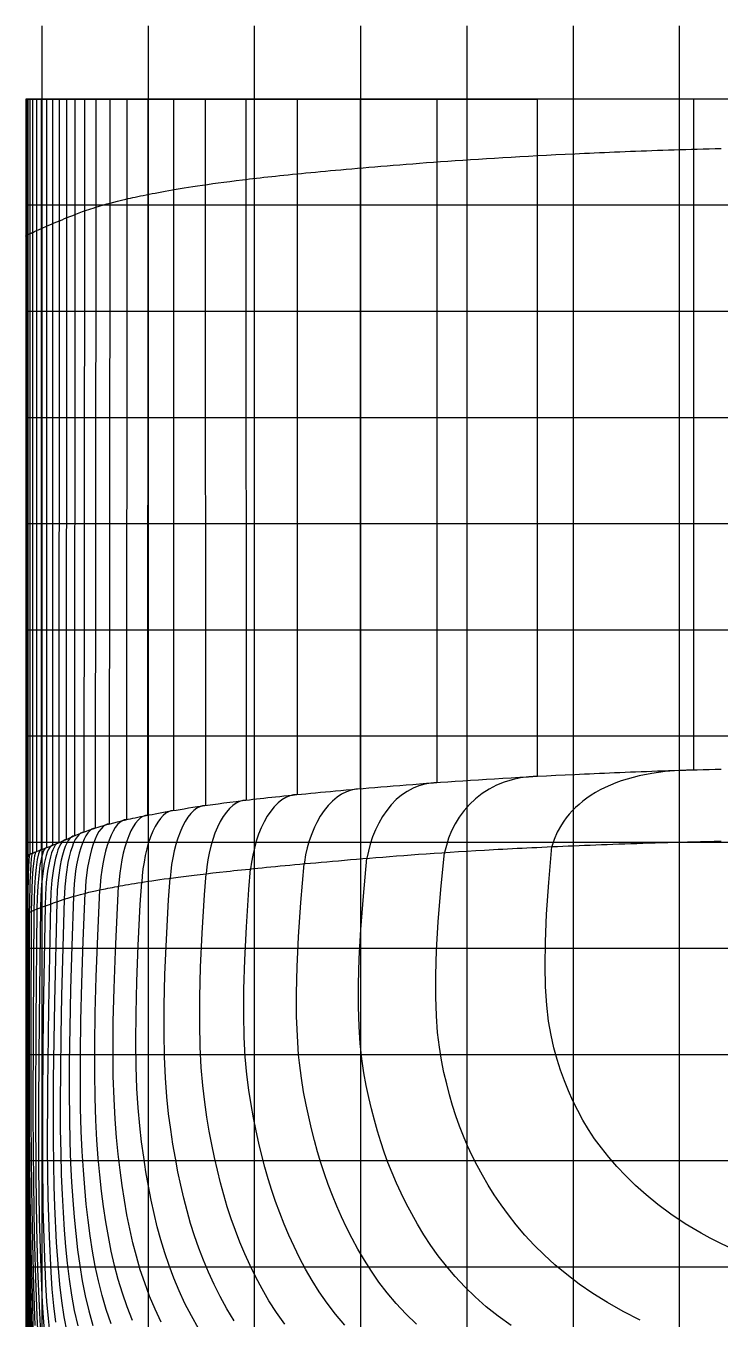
# Model space of a CAD drawing. Header units: metres. Extents: x -4575 to 4575, y 0 to 9345.
# Drawn here: x -4575 to -1308, y 3255 to 9345 of the extents above; entities that cross this region are included whole.
import ezdxf

# ---------------------------------------------------------------- set-up
doc = ezdxf.new("R2010")
doc.units = ezdxf.units.M

msp = doc.modelspace()

# ---------------------------------------------------------------- linework, layer by layer
at = {"layer": 'EDGES', "color": 253}
msp.add_lwpolyline([(-4574.815999, 9000), (-4574.999809, 9000), (-4574.983581, 9000), (-4574.770759, 9000), (-4574.085673, 9000), (-4572.651479, 9000), (-4571.566953, 9000), (-4570.191333, 9000), (-4568.490013, 9000), (-4566.42839, 9000), (-4563.971856, 9000), (-4561.085806, 9000), (-4557.735635, 9000), (-4553.88732, 9000), (-4549.537336, 9000), (-4544.727025, 9000), (-4539.501321, 9000), (-4533.905155, 9000), (-4527.983462, 9000), (-4521.781173, 9000), (-4515.343223, 9000), (-4508.714543, 9000), (-4495.06473, 9000), (-4481.191197, 9000), (-4467.453409, 9000), (-4454.18772, 9000), (-4441.4418, 9000), (-4429.06708, 9000), (-4416.911239, 9000), (-4404.821959, 9000), (-4392.646921, 9000), (-4380.233805, 9000), (-4367.430258, 9000), (-4354.054718, 9000), (-4339.843188, 9000), (-4324.517232, 9000), (-4316.349333, 9000), (-4307.798414, 9000), (-4298.829671, 9000), (-4289.408298, 9000), (-4279.499492, 9000), (-4269.068448, 9000), (-4258.080361, 9000), (-4246.500428, 9000), (-4234.293791, 9000), (-4221.410521, 9000), (-4207.764753, 9000), (-4193.265379, 9000), (-4177.821294, 9000), (-4161.34139, 9000), (-4143.734561, 9000), (-4124.9097, 9000), (-4104.775701, 9000), (-4094.189303, 9000), (-4083.241456, 9000), (-4071.920771, 9000), (-4060.21586, 9000), (-4048.115334, 9000), (-4035.607805, 9000), (-4022.681885, 9000), (-4009.326185, 9000), (-3995.529317, 9000), (-3981.279893, 9000), (-3966.566524, 9000), (-3951.377822, 9000), (-3935.702399, 9000), (-3919.528779, 9000), (-3902.833183, 9000.000017), (-3885.566953, 9000.000102), (-3867.678426, 9000.00031), (-3849.115944, 9000.000695), (-3829.827843, 9000.001313), (-3809.762464, 9000.002219), (-3788.868145, 9000.003467), (-3767.093225, 9000.005112), (-3744.386045, 9000.007209), (-3720.694941, 9000.009814), (-3695.968255, 9000.012981), (-3670.154324, 9000.016765), (-3643.201488, 9000.02122), (-3615.058085, 9000.026403), (-3585.672456, 9000.032367), (-3554.992938, 9000.039168), (-3539.151827, 9000.042899), (-3522.967872, 9000.04686), (-3506.434613, 9000.051058), (-3489.545595, 9000.055499), (-3472.294359, 9000.060191), (-3454.674447, 9000.06514), (-3436.679403, 9000.070353), (-3418.302768, 9000.075836), (-3399.538085, 9000.081598), (-3380.378895, 9000.087644), (-3360.818743, 9000.093982), (-3340.851169, 9000.100618), (-3320.469717, 9000.10756), (-3299.667929, 9000.114814), (-3278.439346, 9000.122386), (-3256.777512, 9000.130285), (-3234.675969, 9000.138516), (-3212.128259, 9000.147087), (-3189.127924, 9000.156004), (-3165.668508, 9000.165275), (-3141.743552, 9000.174906), (-3117.346599, 9000.184904), (-3092.471191, 9000.195275), (-3067.11087, 9000.206028), (-3041.259179, 9000.217168), (-3014.909661, 9000.228703), (-2988.055857, 9000.240639), (-2960.691302, 9000.252983), (-2932.808356, 9000.265734), (-2904.397006, 9000.278873), (-2875.446954, 9000.292379), (-2845.947899, 9000.306232), (-2815.889543, 9000.320412), (-2785.261586, 9000.334897), (-2754.053729, 9000.349667), (-2722.255673, 9000.364702), (-2689.857119, 9000.379981), (-2656.847767, 9000.395482), (-2623.217318, 9000.411187), (-2588.955473, 9000.427074), (-2554.051932, 9000.443122), (-2518.496397, 9000.459311), (-2482.278569, 9000.475621), (-2445.388147, 9000.49203), (-2407.814832, 9000.508518), (-2369.548327, 9000.525065), (-2330.57833, 9000.54165), (-2290.894544, 9000.558252), (-2250.486668, 9000.574851), (-2209.344404, 9000.591427), (-2167.457451, 9000.607957), (-2124.815512, 9000.624423), (-2081.408287, 9000.640803), (-2037.225476, 9000.657077), (-1992.256781, 9000.673224), (-1969.474508, 9000.681244), (-1946.491902, 9000.689224), (-1923.307675, 9000.697162), (-1899.920539, 9000.705056), (-1876.329208, 9000.712902), (-1852.532394, 9000.720699), (-1828.52881, 9000.728444), (-1804.317168, 9000.736133), (-1779.89618, 9000.743765), (-1755.26456, 9000.751338), (-1730.42102, 9000.758847), (-1705.364273, 9000.766292), (-1680.09303, 9000.773668), (-1654.606006, 9000.780975), (-1628.901911, 9000.788208), (-1602.97946, 9000.795366), (-1576.837364, 9000.802446), (-1550.474337, 9000.809445), (-1523.88909, 9000.816362), (-1497.080336, 9000.823192), (-1470.046788, 9000.829934), (-1442.787159, 9000.836585), (-1415.300161, 9000.843143), (-1387.584507, 9000.849605), (-1359.638909, 9000.855968), (-1331.46208, 9000.862229), (-1303.052732, 9000.868388)], dxfattribs=at)
at = {"layer": 'EDGES', "color": 9}
for points in [[(-4574.999568, 8390.086641), (-4574.999809, 8375.118454), (-4574.999809, 8370.748719), (-4574.999809, 8366.810099), (-4574.999809, 8363.397823), (-4574.999809, 8360.606733), (-4574.999809, 8358.477273), (-4574.999809, 8356.939861), (-4574.999809, 8355.911647), (-4574.999809, 8355.309778), (-4574.999809, 8355.053666), (-4574.983581, 8355.519745), (-4574.770759, 8355.951551), (-4574.085673, 8356.633756), (-4572.651479, 8357.67178), (-4571.566953, 8358.357167), (-4570.191333, 8359.17104), (-4568.490013, 8360.126577), (-4566.42839, 8361.236955), (-4563.971856, 8362.515351), (-4561.085806, 8363.974943), (-4557.735635, 8365.628907), (-4553.88732, 8367.490178), (-4549.537336, 8369.558886), (-4544.727025, 8371.816334), (-4539.501321, 8374.242316), (-4533.905155, 8376.816626), (-4527.983462, 8379.51906), (-4521.781173, 8382.32941), (-4515.343223, 8385.227473), (-4508.714543, 8388.193042), (-4501.940068, 8391.205911), (-4495.06473, 8394.245875), (-4481.191197, 8400.326266), (-4467.453409, 8406.27257), (-4454.18772, 8411.933826), (-4441.4418, 8417.292541), (-4429.06708, 8422.421947), (-4416.911239, 8427.397011), (-4404.821959, 8432.2927), (-4392.646921, 8437.18398), (-4380.233805, 8442.145818), (-4367.430258, 8447.253168), (-4354.054718, 8452.570676), (-4339.843188, 8458.133893), (-4324.517232, 8463.973271), (-4316.349333, 8467.006038), (-4307.798414, 8470.119266), (-4298.829671, 8473.316762), (-4289.408298, 8476.602331), (-4279.499492, 8479.979782), (-4269.068448, 8483.452921), (-4258.080361, 8487.025554), (-4246.500428, 8490.701489), (-4234.293791, 8494.484532), (-4221.410521, 8498.378489), (-4207.764753, 8502.387169), (-4193.265379, 8506.514378), (-4177.821294, 8510.763924), (-4161.34139, 8515.139613), (-4143.734561, 8519.645253), (-4124.9097, 8524.284651), (-4104.775701, 8529.061614), (-4094.189303, 8531.502872), (-4083.241456, 8533.979949), (-4071.920771, 8536.493321), (-4060.21586, 8539.043464), (-4048.115334, 8541.630853), (-4035.607805, 8544.255965), (-4022.681885, 8546.919275), (-4009.326185, 8549.62126), (-3995.529317, 8552.362395), (-3981.279893, 8555.143156), (-3966.566524, 8557.964019), (-3951.377822, 8560.825461), (-3935.702399, 8563.727956), (-3919.528779, 8566.671981), (-3902.833183, 8569.658192), (-3885.566953, 8572.687595), (-3867.678426, 8575.761245), (-3849.115943, 8578.880192), (-3829.827843, 8582.045491), (-3809.762463, 8585.258191), (-3788.868144, 8588.519347), (-3767.093225, 8591.83001), (-3744.386044, 8595.191233), (-3720.69494, 8598.604068), (-3695.968253, 8602.069567), (-3670.154322, 8605.588782), (-3643.201485, 8609.162766), (-3615.058082, 8612.792572), (-3585.672452, 8616.47925), (-3554.992934, 8620.223855), (-3539.151822, 8622.118208), (-3522.967866, 8624.027437), (-3506.434607, 8625.951674), (-3489.545588, 8627.89105), (-3472.294352, 8629.845696), (-3454.67444, 8631.815745), (-3436.679394, 8633.801327), (-3418.302759, 8635.802575), (-3399.538075, 8637.819619), (-3380.378885, 8639.852592), (-3360.818732, 8641.901625), (-3340.851157, 8643.966849), (-3320.469704, 8646.048396), (-3299.667915, 8648.146397), (-3278.439331, 8650.260985), (-3256.777496, 8652.39229), (-3234.675952, 8654.540444), (-3212.128241, 8656.705579), (-3189.127906, 8658.887826), (-3165.668488, 8661.087316), (-3141.743531, 8663.304182), (-3117.346577, 8665.538555), (-3092.471167, 8667.790565), (-3067.110845, 8670.060346), (-3041.259153, 8672.348028), (-3014.909634, 8674.653743), (-2988.055828, 8676.977623), (-2960.691272, 8679.319794), (-2932.808324, 8681.679762), (-2904.396973, 8684.055773), (-2875.446919, 8686.445924), (-2845.947863, 8688.84831), (-2815.889505, 8691.261026), (-2785.261546, 8693.682168), (-2754.053688, 8696.10983), (-2722.25563, 8698.542109), (-2689.857074, 8700.9771), (-2656.84772, 8703.412899), (-2623.21727, 8705.8476), (-2588.955423, 8708.279299), (-2554.051881, 8710.706092), (-2518.496344, 8713.126074), (-2482.278514, 8715.537341), (-2445.38809, 8717.937988), (-2407.814775, 8720.32611), (-2369.548267, 8722.699803), (-2330.57827, 8725.057162), (-2290.894482, 8727.396283), (-2250.486605, 8729.715261), (-2209.344339, 8732.012191), (-2167.457386, 8734.28517), (-2124.815446, 8736.532292), (-2081.40822, 8738.751653), (-2037.225408, 8740.941348), (-1992.256712, 8743.099473), (-1969.474438, 8744.166101), (-1946.491832, 8745.224123), (-1923.307604, 8746.2733), (-1899.920469, 8747.313394), (-1876.329138, 8748.344167), (-1852.532323, 8749.36538), (-1828.528739, 8750.376797), (-1804.317097, 8751.378179), (-1779.896109, 8752.369287), (-1755.264489, 8753.349884), (-1730.420949, 8754.319731), (-1705.364201, 8755.278591), (-1680.092959, 8756.226226), (-1654.605934, 8757.162397), (-1628.90184, 8758.086866), (-1602.979389, 8758.999395), (-1576.837293, 8759.899747), (-1550.474266, 8760.787683), (-1523.889019, 8761.662964), (-1497.080266, 8762.525354), (-1470.046719, 8763.374613), (-1442.78709, 8764.210505), (-1415.300092, 8765.03279), (-1387.584438, 8765.84123), (-1359.638841, 8766.635589), (-1331.462012, 8767.415627), (-1303.052665, 8768.181106)], [(-4574.999809, 7421.22416), (-4574.999809, 7416.508003), (-4574.999809, 7411.278431), (-4574.999809, 7405.706515), (-4574.999809, 7399.730464), (-4574.999809, 7393.288491), (-4574.999809, 7386.318807), (-4574.999809, 7378.759623), (-4574.999809, 7370.54915), (-4574.999809, 7361.625599), (-4574.999809, 7351.927183), (-4574.999809, 7341.392112), (-4574.999809, 7329.958598), (-4574.999809, 7317.564851), (-4574.999809, 7310.988582), (-4574.999809, 7304.149084), (-4574.999809, 7297.038634), (-4574.999809, 7289.649507), (-4574.999809, 7281.973981), (-4574.999809, 7274.004332), (-4574.999809, 7265.732837), (-4574.999809, 7257.151771), (-4574.999809, 7248.253411), (-4574.999809, 7239.030033), (-4574.999809, 7229.473915), (-4574.999809, 7219.577332), (-4574.999809, 7209.33256), (-4574.999809, 7198.731877), (-4574.999809, 7187.767558), (-4574.999809, 7176.431881), (-4574.999809, 7164.717121), (-4574.999809, 7152.615554), (-4574.999809, 7140.119458), (-4574.999809, 7127.221109), (-4574.999809, 7113.912782), (-4574.999809, 7100.186755), (-4574.999809, 7086.035304), (-4574.999809, 7071.450706), (-4574.999809, 7056.425236), (-4574.999809, 7040.951171), (-4574.999809, 7025.020787), (-4574.999809, 7008.626362), (-4574.999809, 6991.762934), (-4574.999809, 6974.44132), (-4574.999809, 6956.677923), (-4574.999809, 6938.489155), (-4574.999809, 6919.891428), (-4574.999809, 6900.901152), (-4574.999809, 6881.534741), (-4574.999809, 6861.808604), (-4574.999809, 6841.739153), (-4574.999809, 6821.3428), (-4574.999809, 6800.635956), (-4574.999809, 6779.635033), (-4574.999809, 6758.356441), (-4574.999809, 6736.816593), (-4574.999809, 6693.018771), (-4574.999809, 6648.37286), (-4574.999809, 6276.429284), (-4574.999809, 5925.831723), (-4574.999809, 5906.162597), (-4574.999809, 5886.855848), (-4574.999809, 5867.927886), (-4574.999809, 5849.395124), (-4574.999809, 5831.273974), (-4574.999809, 5813.580846), (-4574.999809, 5796.332151), (-4574.999809, 5779.544302), (-4574.999809, 5763.23371), (-4574.999809, 5747.416786), (-4574.999785, 5732.10882), (-4574.999407, 5717.311103), (-4574.998138, 5703.015407), (-4574.995438, 5689.213323), (-4574.990766, 5675.89644), (-4574.983581, 5663.05635), (-4574.973342, 5650.684644), (-4574.95951, 5638.772911), (-4574.941543, 5627.312743), (-4574.9189, 5616.29573), (-4574.891041, 5605.713462), (-4574.857425, 5595.55753), (-4574.817511, 5585.819525), (-4574.770759, 5576.491038), (-4574.716627, 5567.563658), (-4574.654576, 5559.028976), (-4574.584064, 5550.878584), (-4574.504551, 5543.104071), (-4574.415496, 5535.697028), (-4574.316359, 5528.649046), (-4574.206598, 5521.951716), (-4574.085673, 5515.596627), (-4573.953043, 5509.57537), (-4573.808167, 5503.879537), (-4573.650506, 5498.500717), (-4573.479517, 5493.430501), (-4573.294661, 5488.66048), (-4573.095396, 5484.182245), (-4572.651479, 5476.067492), (-4572.14344, 5469.018967), (-4571.566953, 5462.969394), (-4570.917692, 5457.8515), (-4570.191333, 5453.598007), (-4569.383548, 5450.14164), (-4568.490013, 5447.415125), (-4567.506403, 5445.351185), (-4566.42839, 5443.882546), (-4565.251649, 5442.941931), (-4563.971856, 5442.462066), (-4562.584683, 5442.375675), (-4561.085806, 5442.615483), (-4557.735635, 5443.804593), (-4553.88732, 5445.49505), (-4549.537336, 5447.354328), (-4544.727025, 5449.346804), (-4539.501321, 5451.460621), (-4533.905155, 5453.683922), (-4527.983462, 5456.004848), (-4521.781173, 5458.411543), (-4515.343223, 5460.892149), (-4508.714543, 5463.434808), (-4501.940068, 5466.027663), (-4495.06473, 5468.658857), (-4481.191197, 5473.988831), (-4467.453409, 5479.32987), (-4454.18772, 5484.593478), (-4441.4418, 5489.770672), (-4429.06708, 5494.906515), (-4416.911239, 5500.047103), (-4404.821959, 5505.238534), (-4392.646921, 5510.526904), (-4380.233805, 5515.95831), (-4367.430258, 5521.578838), (-4354.054718, 5527.426787), (-4339.843188, 5533.51847), (-4324.517232, 5539.866349), (-4316.349333, 5543.140256), (-4307.798414, 5546.482886), (-4298.829671, 5549.895796), (-4289.408298, 5553.380544), (-4279.499492, 5556.938688), (-4269.068448, 5560.571785), (-4258.080361, 5564.281393), (-4246.500428, 5568.069071), (-4234.293791, 5571.936379), (-4221.410521, 5575.886257), (-4207.764753, 5579.92492), (-4193.265379, 5584.05906), (-4177.821294, 5588.295372), (-4161.34139, 5592.64055), (-4143.734561, 5597.101286), (-4124.9097, 5601.684274), (-4104.775701, 5606.396209), (-4094.189303, 5608.802623), (-4083.241456, 5611.243783), (-4071.920771, 5613.720527), (-4060.21586, 5616.23369), (-4048.115334, 5618.784111), (-4035.607805, 5621.372624), (-4022.681885, 5624.000068), (-4009.326185, 5626.667279), (-3995.529317, 5629.375093), (-3981.279893, 5632.124347), (-3966.566524, 5634.915878), (-3951.377822, 5637.750523), (-3935.702399, 5640.629118), (-3919.528779, 5643.5525), (-3902.833183, 5646.521525), (-3885.566953, 5649.537085), (-3867.678426, 5652.600081), (-3849.115943, 5655.711408), (-3829.827843, 5658.871966), (-3809.762463, 5662.082653), (-3788.868144, 5665.344366), (-3767.093225, 5668.658004), (-3744.386044, 5672.024465), (-3720.69494, 5675.444646), (-3695.968253, 5678.919447), (-3670.154322, 5682.449765), (-3643.201485, 5686.036497), (-3615.058082, 5689.680543), (-3585.672452, 5693.382801), (-3554.992934, 5697.144167), (-3539.151822, 5699.047297), (-3522.967866, 5700.965541), (-3506.434607, 5702.899012), (-3489.545588, 5704.847821), (-3472.294352, 5706.812081), (-3454.67444, 5708.791905), (-3436.679394, 5710.787403), (-3418.302759, 5712.79869), (-3399.538075, 5714.825876), (-3380.378885, 5716.869075), (-3360.818732, 5718.928398), (-3340.851157, 5721.003957), (-3320.469704, 5723.095866), (-3299.667915, 5725.204236), (-3278.439331, 5727.32918), (-3256.777496, 5729.470809), (-3234.675952, 5731.629237), (-3212.128241, 5733.804574), (-3189.127906, 5735.996934), (-3165.668488, 5738.20643), (-3141.743531, 5740.433172), (-3117.346577, 5742.677273), (-3092.471167, 5744.938846), (-3067.110845, 5747.218003), (-3041.259153, 5749.514856), (-3014.909634, 5751.829518), (-2988.055828, 5754.1621), (-2960.691272, 5756.512711), (-2932.808324, 5758.880843), (-2904.396973, 5761.264747), (-2875.446919, 5763.662523), (-2845.947863, 5766.072271), (-2815.889505, 5768.492091), (-2785.261546, 5770.920082), (-2754.053688, 5773.354346), (-2722.25563, 5775.792982), (-2689.857074, 5778.234089), (-2656.84772, 5780.675769), (-2623.21727, 5783.116121), (-2588.955423, 5785.553246), (-2554.051881, 5787.985242), (-2518.496344, 5790.410211), (-2482.278514, 5792.826252), (-2445.38809, 5795.231466), (-2407.814775, 5797.623952), (-2369.548267, 5800.001811), (-2330.57827, 5802.363142), (-2290.894482, 5804.706045), (-2250.486605, 5807.028622), (-2209.344339, 5809.328971), (-2167.457386, 5811.605193), (-2124.815446, 5813.855387), (-2081.40822, 5816.077655), (-2037.225408, 5818.270095), (-1992.256712, 5820.430808), (-1969.474438, 5821.498673), (-1946.491832, 5822.557894), (-1923.307604, 5823.608234), (-1899.920469, 5824.649454), (-1876.329138, 5825.681317), (-1852.532323, 5826.703586), (-1828.528739, 5827.716023), (-1804.317097, 5828.718391), (-1779.896109, 5829.710453), (-1755.264489, 5830.69197), (-1730.420949, 5831.662705), (-1705.364201, 5832.622422), (-1680.092959, 5833.570881), (-1654.605934, 5834.507847), (-1628.90184, 5835.433081), (-1602.979389, 5836.346345), (-1576.837293, 5837.247403), (-1550.474266, 5838.136017), (-1523.889019, 5839.011949), (-1497.080266, 5839.874962), (-1470.046719, 5840.724818), (-1442.78709, 5841.56128), (-1415.300092, 5842.384111), (-1387.584438, 5843.193072), (-1359.638841, 5843.987927), (-1331.462012, 5844.768438), (-1303.052665, 5845.534367)], [(-4574.999809, 5343.357461), (-4574.999809, 5342.682132), (-4574.999809, 5332.280517), (-4574.999809, 5322.196627), (-4574.999809, 5312.431703), (-4574.999809, 5302.986985), (-4574.999809, 5293.863713), (-4574.999809, 5285.063128), (-4574.999809, 5276.586469), (-4574.999809, 5268.434978), (-4574.999809, 5260.609894), (-4574.999809, 5253.112457), (-4574.999809, 5245.943909), (-4574.999809, 5239.105488), (-4574.999809, 5232.598435), (-4574.999809, 5226.423874), (-4574.999809, 5220.579823), (-4574.999809, 5215.060946), (-4574.999809, 5209.861742), (-4574.999809, 5204.97671), (-4574.999809, 5200.400348), (-4574.999809, 5196.127155), (-4574.999809, 5188.468268), (-4574.999809, 5181.956037), (-4574.999809, 5176.546451), (-4574.999809, 5172.195496), (-4574.991509, 5168.857522), (-4574.882658, 5166.470283), (-4574.53226, 5164.961905), (-4573.798719, 5164.260392), (-4572.540439, 5164.293748), (-4570.615823, 5164.989979), (-4569.35939, 5165.564174), (-4567.883274, 5166.277089), (-4566.169777, 5167.119726), (-4564.201447, 5168.083081), (-4561.973899, 5169.157994), (-4559.501965, 5170.335069), (-4556.802013, 5171.604895), (-4553.890413, 5172.958057), (-4547.497752, 5175.876736), (-4540.454938, 5179.015803), (-4532.892931, 5182.299949), (-4524.942689, 5185.653869), (-4516.73517, 5189.002258), (-4508.393849, 5192.274921), (-4499.948723, 5195.465547), (-4491.366242, 5198.611247), (-4482.611645, 5201.749961), (-4473.650169, 5204.91963), (-4464.44705, 5208.158195), (-4454.967527, 5211.503597), (-4445.176769, 5214.993774), (-4434.982163, 5218.665138), (-4424.128017, 5222.549787), (-4412.330071, 5226.679064), (-4399.304068, 5231.084313), (-4392.241714, 5233.400221), (-4384.765749, 5235.796877), (-4376.840641, 5238.278196), (-4368.430856, 5240.848098), (-4359.500863, 5243.510501), (-4350.01513, 5246.269321), (-4339.938077, 5249.128478), (-4329.220181, 5252.091878), (-4317.778683, 5255.163402), (-4305.525976, 5258.346927), (-4292.374454, 5261.646331), (-4278.236508, 5265.06549), (-4263.024531, 5268.608283), (-4246.650918, 5272.278587), (-4229.028059, 5276.080278), (-4219.720786, 5278.031606), (-4210.068349, 5280.017234), (-4200.059798, 5282.037649), (-4189.684181, 5284.093333), (-4178.930547, 5286.184772), (-4167.787946, 5288.312451), (-4156.245427, 5290.476854), (-4144.292038, 5292.678466), (-4131.91683, 5294.917771), (-4119.10885, 5297.195255), (-4105.857149, 5299.511401), (-4092.150775, 5301.866695), (-4077.978778, 5304.261621), (-4063.330116, 5306.696668), (-4048.181185, 5309.172883), (-4032.482965, 5311.692444), (-4016.18337, 5314.257666), (-3999.230316, 5316.870862), (-3981.571716, 5319.534347), (-3963.155487, 5322.250435), (-3943.929543, 5325.021439), (-3923.841798, 5327.849676), (-3902.840168, 5330.737457), (-3880.872567, 5333.687099), (-3857.88691, 5336.700914), (-3833.831112, 5339.781217), (-3808.653088, 5342.930323), (-3782.300753, 5346.150545), (-3754.72202, 5349.444198), (-3725.864806, 5352.813595), (-3695.677025, 5356.261052), (-3664.106591, 5359.788882), (-3631.10142, 5363.399399), (-3614.044532, 5365.236389), (-3596.609427, 5367.094918), (-3578.789595, 5368.975277), (-3560.578526, 5370.877753), (-3541.969708, 5372.802637), (-3522.956631, 5374.750218), (-3503.532785, 5376.720785), (-3483.691659, 5378.714627), (-3463.426742, 5380.732034), (-3442.731523, 5382.773295), (-3421.599492, 5384.838698), (-3400.024139, 5386.928535), (-3377.998952, 5389.043093), (-3355.517421, 5391.182661), (-3332.573035, 5393.347531), (-3309.159284, 5395.537989), (-3285.269657, 5397.754327), (-3260.897643, 5399.996832), (-3236.036732, 5402.265795), (-3210.680412, 5404.561505), (-3184.822175, 5406.88425), (-3158.455484, 5409.234315), (-3131.570452, 5411.611219), (-3104.150412, 5414.012935), (-3076.177876, 5416.437247), (-3047.635359, 5418.881943), (-3018.505372, 5421.344809), (-2988.770431, 5423.823629), (-2958.413049, 5426.316191), (-2927.415738, 5428.82028), (-2895.761014, 5431.333682), (-2863.431388, 5433.854184), (-2830.409375, 5436.37957), (-2796.677488, 5438.907627), (-2762.218241, 5441.436142), (-2727.014146, 5443.962899), (-2691.047719, 5446.485686), (-2654.301471, 5449.002287), (-2616.757918, 5451.510489), (-2578.399571, 5454.008078), (-2539.208945, 5456.49284), (-2499.168554, 5458.96256), (-2458.26091, 5461.415026), (-2416.468527, 5463.848022), (-2395.235094, 5465.056527), (-2373.773919, 5466.259334), (-2352.082816, 5467.456167), (-2330.159599, 5468.646749), (-2308.002083, 5469.830804), (-2285.608081, 5471.008053), (-2262.975408, 5472.178222), (-2240.101878, 5473.341032), (-2216.985305, 5474.496207), (-2193.623504, 5475.643471), (-2170.014288, 5476.782546), (-2146.155472, 5477.913156), (-2122.04487, 5479.035024), (-2097.680296, 5480.147874), (-2073.059565, 5481.251428), (-2048.180489, 5482.34541), (-2023.040885, 5483.429544), (-1997.638565, 5484.503551), (-1971.971345, 5485.567156), (-1946.037038, 5486.620082), (-1919.833458, 5487.662052), (-1893.35842, 5488.69279), (-1866.609737, 5489.712018), (-1839.585225, 5490.719459), (-1812.282697, 5491.714838), (-1784.699967, 5492.697877), (-1756.83485, 5493.6683), (-1728.68516, 5494.62583), (-1700.248711, 5495.570189), (-1671.523316, 5496.501102), (-1642.506791, 5497.418291), (-1613.19695, 5498.321481), (-1583.591606, 5499.210393), (-1553.688575, 5500.084751), (-1523.485669, 5500.944279), (-1492.980703, 5501.7887), (-1462.171493, 5502.617737), (-1431.05585, 5503.431113), (-1399.631591, 5504.228551), (-1367.896528, 5505.009775), (-1335.848477, 5505.774509), (-1303.485251, 5506.522474)]]:
    msp.add_lwpolyline(points, dxfattribs=at)
at = {"layer": 'FR-1', "color": 80}
for points in [[(-1432.744755, 9000.838998), (-1432.744686, 8764.513311)], [(-1432.744686, 8764.513311), (-1432.636905, 5841.867526)], [(-1432.636905, 5841.867526), (-1500.267528, 5839.206355), (-1565.770904, 5833.638278), (-1628.772238, 5825.010703), (-1688.901822, 5813.223725), (-1745.805289, 5798.240574), (-1772.943251, 5789.558297), (-1799.154033, 5780.095846), (-1824.402265, 5769.869495), (-1848.655425, 5758.900358), (-1871.88412, 5747.21429), (-1894.062326, 5734.841715), (-1915.167608, 5721.81738), (-1935.181299, 5708.180029), (-1954.088646, 5693.972016), (-1971.878909, 5679.238855), (-1988.545419, 5664.02873), (-2004.085587, 5648.391957), (-2018.500875, 5632.380435), (-2031.796709, 5616.047081), (-2043.98236, 5599.445264), (-2055.070784, 5582.628266), (-2074.024956, 5548.558288), (-2088.828229, 5514.242723), (-2099.693045, 5480.056729)], [(-1266.086743, 3592.547889), (-1313.387541, 3615.421173), (-1355.049475, 3636.896196), (-1397.03754, 3659.896877), (-1434.381198, 3681.584907), (-1471.978947, 3704.683068), (-1539.511048, 3749.6786), (-1600.605782, 3794.772977), (-1656.022968, 3839.848104), (-1706.378923, 3884.779726), (-1752.189342, 3929.438636), (-1793.897439, 3973.693763), (-1831.907404, 4017.536427), (-1866.596509, 4061.153137), (-1898.297473, 4104.75051), (-1927.306381, 4148.538224), (-1953.890463, 4192.728624), (-1978.293962, 4237.536421), (-2000.742624, 4283.178453), (-2021.447165, 4329.873513), (-2040.60599, 4377.842218), (-2058.40731, 4427.306931), (-2075.003095, 4478.5761), (-2090.216404, 4532.940602), (-2103.658595, 4592.32458), (-2114.934848, 4658.662537), (-2123.648024, 4733.888519), (-2129.39911, 4819.935807), (-2131.787712, 4918.736579), (-2130.412594, 5032.221522), (-2124.872282, 5162.319412), (-2114.765725, 5310.956646), (-2099.693045, 5480.056729)]]:
    msp.add_lwpolyline(points, dxfattribs=at)
at = {"layer": 'FR0', "color": 80}
for points in [[(-2169.104912, 9000.607314), (-2169.104846, 8734.197007)], [(-2169.104846, 8734.197007), (-2168.815205, 5811.532436)], [(-2168.815205, 5811.532436), (-2208.202527, 5809.165868), (-2247.395171, 5803.869904), (-2286.046256, 5795.479866), (-2323.798106, 5783.886943), (-2360.291526, 5769.049836), (-2395.176251, 5751.003801), (-2428.122051, 5729.865823), (-2458.8298, 5705.83488), (-2487.041716, 5679.18683), (-2512.549908, 5650.264005), (-2535.202541, 5619.460365), (-2554.907072, 5587.203566), (-2571.630387, 5553.935685), (-2585.395965, 5520.094391), (-2596.278484, 5486.096133), (-2604.396531, 5452.322505)], [(-1684.637444, 3249.72333), (-1763.713592, 3290.89825), (-1837.590501, 3333.117625), (-1906.464997, 3376.327134), (-1970.507561, 3420.46993), (-2029.967857, 3465.453485), (-2085.106652, 3511.165447), (-2136.174667, 3557.482769), (-2183.416068, 3604.273628), (-2227.070698, 3651.398983), (-2267.3755, 3698.713859), (-2304.56539, 3746.068406), (-2338.873788, 3793.308786), (-2370.532893, 3840.277917), (-2399.773409, 3886.818448), (-2426.799994, 3932.911681), (-2451.773826, 3978.757326), (-2474.845524, 4024.575827), (-2496.159559, 4070.589443), (-2515.855299, 4117.022042), (-2534.067868, 4164.098934), (-2550.928849, 4212.046752), (-2566.566873, 4261.093352), (-2581.108103, 4311.467752), (-2594.67664, 4363.400085), (-2607.368119, 4417.206696), (-2618.965868, 4474.194325), (-2629.051522, 4536.308327), (-2637.202363, 4605.504558), (-2642.994723, 4683.738508), (-2646.004058, 4772.965041), (-2645.805032, 4875.138097), (-2641.97161, 4992.210364), (-2634.07717, 5126.132906), (-2621.694617, 5278.854763), (-2604.396531, 5452.322505)]]:
    msp.add_lwpolyline(points, dxfattribs=at)
at = {"layer": 'FR1', "color": 80}
for points in [[(-2641.289809, 9000.40276), (-2641.289762, 8704.545119)], [(-2641.289762, 8704.545119), (-2640.790529, 5781.846893)], [(-2640.790529, 5781.846893), (-2668.77426, 5779.74734), (-2696.989613, 5774.700119), (-2725.170127, 5766.529221), (-2753.028335, 5755.117763), (-2780.263646, 5740.420624), (-2806.572017, 5722.474145), (-2831.656916, 5701.401484), (-2855.240812, 5677.412573), (-2877.076248, 5650.798164), (-2896.955549, 5621.918201), (-2914.718265, 5591.185472), (-2930.255737, 5559.046133), (-2943.512483, 5525.958992), (-2954.484502, 5492.375526), (-2963.214896, 5458.722283), (-2969.787473, 5425.386865)], [(-2291.400567, 3224.61117), (-2352.16507, 3268.548292), (-2408.683282, 3313.730131), (-2461.109763, 3360.029623), (-2509.648858, 3407.289947), (-2554.514451, 3455.348631), (-2595.928503, 3504.038508), (-2634.119794, 3553.188507), (-2669.322865, 3602.624313), (-2701.777097, 3652.168914), (-2731.725926, 3701.643073), (-2759.41616, 3750.86572), (-2785.096545, 3799.656841), (-2808.967243, 3847.988402), (-2831.149711, 3896.069836), (-2851.757183, 3944.131921), (-2870.901611, 3992.406309), (-2888.693879, 4041.125439), (-2905.243984, 4090.522474), (-2920.66118, 4140.831256), (-2935.054114, 4192.286267), (-2948.530936, 4245.122607), (-2961.199395, 4299.575982), (-2973.140576, 4355.968762), (-2984.128997, 4415.62433), (-2993.741323, 4480.511688), (-3001.550649, 4552.610479), (-3007.129745, 4633.900037), (-3010.050993, 4726.359179), (-3009.88633, 4831.96595), (-3006.207173, 4952.69735), (-2998.584343, 5090.529022), (-2986.587984, 5247.434907), (-2969.787473, 5425.386865)]]:
    msp.add_lwpolyline(points, dxfattribs=at)
at = {"layer": 'FR10', "color": 80}
for points in [[(-4245.155715, 9000), (-4245.155715, 8491.122727)], [(-4245.155715, 8491.122727), (-4248.201511, 5567.520142)], [(-4248.201511, 5567.520142), (-4256.701763, 5566.221976), (-4265.465705, 5562.167104), (-4274.391864, 5555.155302), (-4283.362055, 5545.049983), (-4292.244984, 5531.793807), (-4300.901404, 5515.420635), (-4309.190489, 5496.061961), (-4316.976935, 5473.946421), (-4324.138057, 5449.391837), (-4330.570147, 5422.790216), (-4336.193413, 5394.587187), (-4340.955005, 5365.258079), (-4347.819936, 5305.125125), (-4351.267749, 5245.90889)], [(-4351.267749, 5245.90889), (-4358.955937, 5013.661151), (-4364.675767, 4807.924168), (-4368.550324, 4626.199903), (-4370.701555, 4465.983773), (-4371.25074, 4324.766468), (-4370.318901, 4200.035486), (-4368.027144, 4089.27637), (-4364.496929, 3989.973673), (-4359.85028, 3899.61162), (-4354.209919, 3815.674482), (-4347.696611, 3735.660866), (-4340.268351, 3657.921441), (-4331.630043, 3582.127657), (-4321.464769, 3508.064766), (-4309.455398, 3435.518172), (-4295.284423, 3364.273397), (-4278.633799, 3294.116042), (-4259.184804, 3224.831751)]]:
    msp.add_lwpolyline(points, dxfattribs=at)
at = {"layer": 'FR11', "color": 80}
for points in [[(-4299.237639, 9000), (-4299.237639, 8473.172807)], [(-4299.237639, 8473.172807), (-4302.082056, 5548.669071)], [(-4302.082056, 5548.669071), (-4309.858629, 5547.38889), (-4317.868568, 5543.396594), (-4326.017279, 5536.493048), (-4334.194774, 5526.542259), (-4342.27909, 5513.487068), (-4350.141152, 5497.361185), (-4357.650793, 5478.295672), (-4364.683412, 5456.518454), (-4371.126616, 5432.34629), (-4376.886122, 5406.169654), (-4386.092847, 5349.605769), (-4392.037025, 5290.57499), (-4394.837213, 5232.555024)], [(-4394.837213, 5232.555024), (-4406.906539, 4778.238887), (-4410.521728, 4590.161263), (-4412.656194, 4424.630047), (-4413.408368, 4279.007125), (-4412.876476, 4150.650495), (-4411.158824, 4036.915733), (-4408.354046, 3935.157082), (-4404.561296, 3842.728161), (-4399.880405, 3756.982296), (-4394.409146, 3675.287417), (-4388.075349, 3595.9078), (-4380.542487, 3518.497784), (-4371.450988, 3442.831385), (-4360.44069, 3368.682623), (-4347.150554, 3295.825424), (-4331.218385, 3224.033522)]]:
    msp.add_lwpolyline(points, dxfattribs=at)
at = {"layer": 'FR12', "color": 80}
for points in [[(-4344.295889, 9000), (-4344.295889, 8456.404213)], [(-4344.295889, 8456.404213), (-4346.605397, 5530.640953)], [(-4346.605397, 5530.640953), (-4353.651142, 5529.381723), (-4360.902272, 5525.460785), (-4368.271742, 5518.681096), (-4375.658491, 5508.908001), (-4382.950638, 5496.084881), (-4390.030003, 5480.245174), (-4396.777698, 5461.518853), (-4403.080283, 5440.131937), (-4408.835893, 5416.39845), (-4413.959643, 5390.705303), (-4422.079887, 5335.224495), (-4427.213979, 5277.393818), (-4429.488015, 5220.638751)], [(-4429.488015, 5220.638751), (-4440.498238, 4749.126215), (-4445.980747, 4383.419541), (-4446.868764, 4233.314799), (-4446.637945, 4101.336711), (-4445.37585, 3984.702064), (-4443.170343, 3880.625729), (-4440.109772, 3786.321205), (-4431.777249, 3615.89099), (-4423.449056, 3495.565271), (-4416.286648, 3417.761565), (-4407.364245, 3341.60579), (-4396.276112, 3266.855193), (-4382.61488, 3193.266537)]]:
    msp.add_lwpolyline(points, dxfattribs=at)
at = {"layer": 'FR13', "color": 80}
for points in [[(-4383.23107, 9000), (-4383.23107, 8440.949221)], [(-4383.23107, 8440.949221), (-4384.948224, 5513.892241)], [(-4384.948224, 5513.892241), (-4391.283091, 5512.655212), (-4397.799759, 5508.808828), (-4404.419239, 5502.15909), (-4411.049896, 5492.573388), (-4417.590374, 5479.995983), (-4423.93373, 5464.459899), (-4429.972534, 5446.093331), (-4435.604478, 5425.119154), (-4445.296872, 5376.658033), (-4452.485508, 5322.287563), (-4456.973979, 5265.652821), (-4458.885575, 5210.118116)], [(-4458.885575, 5210.118116), (-4468.848538, 4721.511178), (-4473.816886, 4343.683938), (-4474.492866, 4053.404339), (-4471.578697, 3827.37351), (-4465.781308, 3642.249459), (-4457.604823, 3475.705573), (-4452.109944, 3395.754151), (-4445.088391, 3317.622663), (-4436.090322, 3241.048177)]]:
    msp.add_lwpolyline(points, dxfattribs=at)
at = {"layer": 'FR14', "color": 80}
for points in [[(-4418.143814, 9000), (-4418.143814, 8426.895147)], [(-4418.143814, 8426.895147), (-4419.233125, 5499.058514)], [(-4419.233125, 5499.058514), (-4424.843641, 5497.843284), (-4430.615157, 5494.068069), (-4436.477557, 5487.542626), (-4442.3495, 5478.136943), (-4448.141035, 5465.796414), (-4453.757274, 5450.553495), (-4459.10293, 5432.533983), (-4464.087308, 5411.956526), (-4472.661414, 5364.412801), (-4479.014907, 5311.071766), (-4482.975352, 5255.508446), (-4484.65378, 5201.022583)], [(-4484.65378, 5201.022583), (-4493.320219, 4696.49147), (-4497.368561, 4307.1183), (-4497.542139, 4008.767406), (-4494.585381, 3777.248787), (-4489.24653, 3588.328974), (-4482.050895, 3418.821777), (-4477.193957, 3337.546789), (-4470.857785, 3258.168205), (-4462.554125, 3180.402343)]]:
    msp.add_lwpolyline(points, dxfattribs=at)
at = {"layer": 'FR15', "color": 80}
for points in [[(-4449.186002, 9000), (-4449.186002, 8414.046073)], [(-4449.186002, 8414.046073), (-4449.827606, 5486.351267)], [(-4449.827606, 5486.351267), (-4454.623529, 5485.15538), (-4459.557967, 5481.442965), (-4464.571031, 5475.027916), (-4469.593238, 5465.783127), (-4474.547737, 5453.655275), (-4479.353458, 5438.676166), (-4488.196806, 5400.747073), (-4495.543689, 5354.016723), (-4500.996681, 5301.565744), (-4504.407715, 5246.894598), (-4505.870583, 5193.239875)], [(-4505.870583, 5193.239875), (-4512.990372, 4674.342872), (-4515.85908, 4274.334333), (-4515.243531, 3968.311395), (-4511.911212, 3731.335553), (-4506.63121, 3538.434075), (-4499.933913, 3365.716403), (-4495.455235, 3282.998465), (-4489.547753, 3202.260205)]]:
    msp.add_lwpolyline(points, dxfattribs=at)
at = {"layer": 'FR16', "color": 80}
for points in [[(-4477.409064, 9000), (-4477.409064, 8401.97107)], [(-4477.409064, 8401.97107), (-4477.803197, 5475.298412)], [(-4477.803197, 5475.298412), (-4481.683663, 5474.118331), (-4485.676716, 5470.459494), (-4489.733921, 5464.14004), (-4493.799084, 5455.035885), (-4501.701278, 5428.348734), (-4508.864307, 5391.008746), (-4514.819526, 5344.989033), (-4519.245502, 5293.299402), (-4522.022192, 5239.365687), (-4523.224837, 5186.36464)], [(-4523.224837, 5186.36464), (-4528.661342, 4654.411095), (-4530.279288, 4244.575949), (-4528.823315, 3931.288721), (-4525.038383, 3688.963548), (-4519.669303, 3491.994063), (-4513.214184, 3315.891471), (-4506.337973, 3190.292506)]]:
    msp.add_lwpolyline(points, dxfattribs=at)
at = {"layer": 'FR17', "color": 80}
for points in [[(-4502.928111, 9000), (-4502.928111, 8390.767585)], [(-4502.928111, 8390.767585), (-4503.182494, 5465.552315)], [(-4503.182494, 5465.552315), (-4506.126679, 5464.385313), (-4509.155976, 5460.772898), (-4512.23363, 5454.537329), (-4515.317027, 5445.557475), (-4521.310078, 5419.243579), (-4526.742081, 5382.428085), (-4531.258449, 5337.037595), (-4534.616214, 5286.01331), (-4536.724821, 5232.709768), (-4537.641357, 5180.24819)], [(-4537.641357, 5180.24819), (-4541.428694, 4636.391135), (-4541.876577, 4217.473735), (-4539.670462, 3897.334988), (-4535.497155, 3649.816485), (-4530.043248, 3448.752969), (-4523.747052, 3269.130706), (-4517.108827, 3141.107194)]]:
    msp.add_lwpolyline(points, dxfattribs=at)
at = {"layer": 'FR18', "color": 80}
for points in [[(-4525.101883, 9000), (-4525.101883, 8380.827132)], [(-4525.101883, 8380.827132), (-4525.271062, 5457.05987)], [(-4525.271062, 5457.05987), (-4529.483061, 5452.33342), (-4533.824071, 5437.303292), (-4538.043758, 5411.322065), (-4541.866032, 5374.973858), (-4545.042327, 5330.142436), (-4548.884275, 5226.953956), (-4549.527521, 5174.957408)], [(-4549.527521, 5174.957408), (-4551.846374, 4620.406634), (-4551.311226, 4193.205628), (-4548.527991, 3866.677576), (-4544.105301, 3614.160899), (-4538.652114, 3408.997784), (-4532.530856, 3225.713169)]]:
    msp.add_lwpolyline(points, dxfattribs=at)
at = {"layer": 'FR19', "color": 80}
for points in [[(-4543.360044, 9000), (-4543.360044, 8372.453304)], [(-4543.360044, 8372.453304), (-4543.470962, 5449.858989)], [(-4543.470962, 5449.858989), (-4545.485733, 5447.258547), (-4546.86848, 5442.462636), (-4549.646777, 5424.908279), (-4552.299982, 5396.553396), (-4556.558465, 5312.270718), (-4558.728875, 5209.09877), (-4558.986376, 5170.57876)], [(-4558.986376, 5170.57876), (-4560.10978, 4606.647973), (-4558.84809, 4172.043706), (-4555.716247, 3839.648794), (-4551.23289, 3582.367477), (-4545.917475, 3373.114042), (-4540.046347, 3186.013559)]]:
    msp.add_lwpolyline(points, dxfattribs=at)
at = {"layer": 'FR2', "color": 80}
for points in [[(-3001.921351, 9000.234453), (-3001.921323, 8675.780937)], [(-3001.921323, 8675.780937), (-3001.150918, 5753.027892)], [(-3001.150918, 5753.027892), (-3022.716621, 5751.160696), (-3044.695841, 5746.335993), (-3066.867651, 5738.368248), (-3088.985707, 5727.133802), (-3110.78531, 5712.584309), (-3131.992577, 5694.756953), (-3152.335197, 5673.779941), (-3171.553986, 5649.87217), (-3189.414229, 5623.336576), (-3205.715772, 5594.54748), (-3216.822412, 5571.732895), (-3230.045243, 5540.051061), (-3241.391204, 5507.359423), (-3250.835718, 5474.124845), (-3258.399487, 5440.790418), (-3264.142917, 5407.760085), (-3265.304645, 5399.592692)], [(-2736.033482, 3231.278229), (-2786.168154, 3279.421963), (-2832.291733, 3328.633993), (-2874.67028, 3378.721757), (-2913.574761, 3429.490976), (-2949.280366, 3480.745915), (-2982.065931, 3532.289615), (-3012.213435, 3583.924078), (-3040.007559, 3635.450438), (-3065.735309, 3686.669097), (-3089.667872, 3737.421983), (-3111.95941, 3787.830766), (-3132.716207, 3838.131522), (-3152.044614, 3888.560905), (-3170.051179, 3939.355799), (-3186.842629, 3990.753317), (-3202.525854, 4042.990795), (-3217.207895, 4096.305794), (-3230.995931, 4150.936106), (-3243.997267, 4207.119759), (-3256.318926, 4265.096385), (-3267.930361, 4325.568413), (-3278.463633, 4390.372269), (-3287.500169, 4461.514884), (-3291.326379, 4500.090343), (-3295.907868, 4560.098048), (-3300.79685, 4680.271813), (-3301.298869, 4789.400394), (-3298.420247, 4913.894006), (-3291.741668, 5055.756156), (-3280.843301, 5216.988933), (-3265.304645, 5399.592692)]]:
    msp.add_lwpolyline(points, dxfattribs=at)
at = {"layer": 'FR20', "color": 80}
for points in [[(-4557.08544, 9000), (-4557.08544, 8365.945946)], [(-4557.08544, 8365.945946), (-4557.150255, 5444.056732)], [(-4557.150255, 5444.056732), (-4559.287456, 5435.141521), (-4560.865273, 5416.416995), (-4563.662982, 5348.057376), (-4565.436775, 5250.956905), (-4565.958864, 5167.223478)], [(-4565.958864, 5167.223478), (-4566.23611, 4595.376498), (-4564.565268, 4154.363372), (-4561.364066, 3816.704007), (-4557.054151, 3554.939355), (-4552.058039, 3341.622003), (-4546.559272, 3150.540158)]]:
    msp.add_lwpolyline(points, dxfattribs=at)
at = {"layer": 'FR21', "color": 80}
for points in [[(-4566.042306, 9000), (-4566.042306, 8361.440638)], [(-4566.042306, 8361.440638), (-4566.074302, 5443.537572)], [(-4566.074302, 5443.537572), (-4567.845143, 5418.706057), (-4569.268798, 5352.421886), (-4570.487639, 5165.046154)], [(-4570.487639, 5165.046153), (-4570.291649, 4586.736756), (-4568.542862, 4140.319609), (-4565.559177, 3798.019144), (-4561.662035, 3532.07753), (-4557.17356, 3314.747459), (-4552.181398, 3119.540017)]]:
    msp.add_lwpolyline(points, dxfattribs=at)
at = {"layer": 'FR22', "color": 80}
for points in [[(-4571.224298, 9000), (-4571.224298, 8358.564521)], [(-4571.224298, 8358.564521), (-4571.237603, 5460.187537)], [(-4571.237603, 5460.187537), (-4572.589833, 5363.479802), (-4573.103575, 5164.197847)], [(-4573.103575, 5164.197841), (-4572.712368, 4580.391856), (-4571.115498, 4129.262493), (-4568.53461, 3782.775368), (-4565.194268, 3512.91111), (-4556.905454, 3092.291053)]]:
    msp.add_lwpolyline(points, dxfattribs=at)
at = {"layer": 'FR23', "color": 80}
for points in [[(-4573.800589, 9000), (-4573.800589, 8356.861639)], [(-4573.800589, 8356.861639), (-4573.804914, 5503.760577)], [(-4573.804914, 5503.760577), (-4574.400804, 5164.729051)], [(-4574.400804, 5164.729033), (-4573.98956, 4575.883107), (-4572.667208, 4120.396769), (-4570.568691, 3769.987505), (-4567.831185, 3496.386392), (-4560.763328, 3067.869479)]]:
    msp.add_lwpolyline(points, dxfattribs=at)
at = {"layer": 'FR24', "color": 80}
for points in [[(-4574.789207, 9000), (-4574.789207, 8355.926427)], [(-4574.789207, 8355.926427), (-4574.790099, 5580.131685)], [(-4574.790099, 5580.131685), (-4574.896049, 5166.603283)], [(-4574.896049, 5166.603245), (-4573.544304, 4113.000632), (-4571.92447, 3758.772368), (-4569.759664, 3481.554869), (-4563.82806, 3045.409947)]]:
    msp.add_lwpolyline(points, dxfattribs=at)
at = {"layer": 'FR25', "color": 80}
for points in [[(-4574.996081, 9000), (-4574.996081, 8355.431323)], [(-4574.996081, 8355.431323), (-4574.996118, 5691.935951)], [(-4574.996118, 5691.935951), (-4574.998132, 5169.729695)], [(-4574.998132, 5169.729628), (-4574.029107, 4106.482881), (-4571.149738, 3467.648122), (-4566.192074, 3024.188415)]]:
    msp.add_lwpolyline(points, dxfattribs=at)
at = {"layer": 'FR26', "color": 80}
for points in [[(-4574.999809, 9000), (-4574.999809, 8355.140489)], [(-4574.999809, 8355.140489), (-4574.999809, 5838.818205)], [(-4574.999809, 5838.818205), (-4574.999809, 5173.992964)], [(-4574.999809, 5173.992859), (-4574.331076, 4100.410891), (-4572.144199, 3454.112626), (-4567.9554, 3003.666891)]]:
    msp.add_lwpolyline(points, dxfattribs=at)
at = {"layer": 'FR27', "color": 80}
for points in [[(-4574.999809, 9000), (-4574.999809, 8355.025062)], [(-4574.999809, 8355.025062), (-4574.999809, 6011.135023)], [(-4574.999809, 6011.135023), (-4574.999809, 5179.298223)], [(-4574.999809, 5179.298075), (-4574.541124, 4094.698671), (-4572.853005, 3440.861765), (-4569.252527, 2983.754219)]]:
    msp.add_lwpolyline(points, dxfattribs=at)
at = {"layer": 'FR28', "color": 80}
for points in [[(-4574.999809, 9000), (-4574.999809, 8355.160626)], [(-4574.999809, 8355.160626), (-4574.999809, 6196.401657)], [(-4574.999809, 6196.401657), (-4574.999809, 5185.596004)], [(-4574.999809, 5185.595812), (-4574.684749, 4089.437525), (-4573.353229, 3428.040797), (-4570.208908, 2964.590146)]]:
    msp.add_lwpolyline(points, dxfattribs=at)
at = {"layer": 'FR29', "color": 80}
for points in [[(-4574.999809, 9000), (-4574.999809, 8355.612323)], [(-4574.999809, 8355.612323), (-4574.999809, 6385.105622)], [(-4574.999809, 6385.105622), (-4574.999809, 5192.867682)], [(-4574.999809, 5192.867449), (-4574.779642, 4084.709303), (-4573.700538, 3415.773492), (-4570.915793, 2946.299687)]]:
    msp.add_lwpolyline(points, dxfattribs=at)
at = {"layer": 'FR3', "color": 80}
for points in [[(-3298.62263, 9000.115183), (-3298.622617, 8648.251137)], [(-3298.622617, 8648.251137), (-3297.581256, 5725.414284)], [(-3297.581256, 5725.414284), (-3315.159735, 5723.727552), (-3333.196863, 5719.086069), (-3351.503374, 5711.297402), (-3369.863965, 5700.232766), (-3388.043583, 5685.841082), (-3405.795884, 5668.159617), (-3422.873375, 5647.319634), (-3439.038465, 5623.545897), (-3454.074431, 5597.149538), (-3467.795268, 5568.514667), (-3480.053469, 5538.079891), (-3490.745045, 5506.316602), (-3499.811472, 5473.706213), (-3507.238614, 5440.718529), (-3513.053042, 5407.793036), (-3517.316384, 5375.324377)], [(-3073.545921, 3226.594958), (-3117.492514, 3278.210614), (-3157.659607, 3330.634491), (-3194.363798, 3383.657875), (-3227.923271, 3437.071676), (-3258.657621, 3490.666467), (-3286.887697, 3544.232528), (-3312.935464, 3597.559875), (-3337.103638, 3650.481385), (-3359.561234, 3703.116255), (-3380.422964, 3755.700494), (-3399.80386, 3808.470444), (-3417.819374, 3861.662447), (-3434.585331, 3915.512867), (-3450.217878, 3970.258101), (-3464.833445, 4026.134599), (-3478.548711, 4083.378871), (-3491.480572, 4142.227506), (-3503.745715, 4202.91857), (-3515.32575, 4266.161673), (-3525.870965, 4333.822117), (-3534.982022, 4407.938938), (-3542.259789, 4490.550966), (-3547.305267, 4583.69671), (-3549.719503, 4689.414209), (-3549.103488, 4809.74087), (-3545.058036, 4946.713269), (-3537.183644, 5102.366932), (-3525.080338, 5278.736085), (-3517.316384, 5375.324377)]]:
    msp.add_lwpolyline(points, dxfattribs=at)
at = {"layer": 'FR30', "color": 80}
for points in [[(-4574.999809, 9000), (-4574.999809, 8356.439369)], [(-4574.999809, 8356.439369), (-4574.999809, 6569.52476)], [(-4574.999809, 6569.52476), (-4574.999809, 5201.116077)], [(-4574.999809, 5201.115808), (-4574.839353, 4080.591464), (-4573.937566, 3404.1725), (-4571.443095, 2929.002993)]]:
    msp.add_lwpolyline(points, dxfattribs=at)
at = {"layer": 'FR31', "color": 80}
for points in [[(-4574.999809, 9000), (-4574.999809, 8357.699405)], [(-4574.999809, 8357.699405), (-4574.999809, 6742.987669)], [(-4574.999809, 6742.987669), (-4574.999809, 5210.362067)], [(-4574.999809, 5210.361771), (-4574.098792, 3393.346353), (-4571.847387, 2912.820921)]]:
    msp.add_lwpolyline(points, dxfattribs=at)
at = {"layer": 'FR32', "color": 80}
for points in [[(-4574.999809, 9000), (-4574.999809, 8359.45162)], [(-4574.999809, 8359.45162), (-4574.999809, 6899.379348)], [(-4574.999809, 6899.379348), (-4574.999809, 5220.642745)], [(-4574.999809, 5220.642432), (-4574.213501, 3383.405855), (-4572.176748, 2897.881447)]]:
    msp.add_lwpolyline(points, dxfattribs=at)
at = {"layer": 'FR33', "color": 80}
for points in [[(-4574.999809, 9000), (-4574.999809, 8361.759042)], [(-4574.999809, 8361.759042), (-4574.999809, 7032.802841)], [(-4574.999809, 7032.802841), (-4574.999809, 5232.010823)], [(-4574.999809, 5232.010505), (-4574.307723, 3374.469636), (-4572.473898, 2884.32543)]]:
    msp.add_lwpolyline(points, dxfattribs=at)
at = {"layer": 'FR34', "color": 80}
for points in [[(-4574.999809, 9000), (-4574.999809, 8364.644307)], [(-4574.999809, 8364.644307), (-4574.999809, 7140.208436)], [(-4574.999809, 7140.208436), (-4574.999809, 5244.509987)], [(-4574.999809, 5244.509679), (-4574.395213, 3366.713459), (-4572.755342, 2872.329543)]]:
    msp.add_lwpolyline(points, dxfattribs=at)
at = {"layer": 'FR35', "color": 80}
for points in [[(-4574.999809, 9000), (-4574.999809, 8368.036392)], [(-4574.999809, 8368.036392), (-4574.999809, 7224.571643)], [(-4574.999809, 7224.571643), (-4574.999809, 5258.139623)], [(-4574.999809, 5258.139337), (-4574.467326, 3360.416871), (-4572.988342, 2862.124046)]]:
    msp.add_lwpolyline(points, dxfattribs=at)
at = {"layer": 'FR36', "color": 80}
for points in [[(-4574.999809, 9000), (-4574.999809, 8371.855821)], [(-4574.999809, 8371.855821), (-4574.999809, 7289.468255)], [(-4574.999809, 7289.468255), (-4574.999809, 5272.898455)], [(-4574.999809, 5272.898199), (-4574.512797, 3355.872869), (-4573.134572, 2853.948445)]]:
    msp.add_lwpolyline(points, dxfattribs=at)
at = {"layer": 'FR37', "color": 80}
for points in [[(-4574.999809, 9000), (-4574.999809, 8376.026217)], [(-4574.999809, 8376.026217), (-4574.999809, 7338.311168)], [(-4574.999809, 7338.311168), (-4574.999809, 5288.790455)], [(-4574.999809, 5288.790235), (-4574.520382, 3353.379084), (-4573.155795, 2848.048903)]]:
    msp.add_lwpolyline(points, dxfattribs=at)
at = {"layer": 'FR38', "color": 80}
for points in [[(-4574.999809, 9000), (-4574.999809, 8380.473264)], [(-4574.999809, 8380.473264), (-4574.999809, 7374.401013)], [(-4574.999809, 7374.401013), (-4574.999809, 5305.824344)], [(-4574.999809, 5305.824164), (-4574.478721, 3353.241316), (-4573.0134, 2844.681207)]]:
    msp.add_lwpolyline(points, dxfattribs=at)
at = {"layer": 'FR39', "color": 80}
for points in [[(-4574.999809, 9000), (-4574.999809, 8385.124362)], [(-4574.999809, 8385.124362), (-4574.999809, 7400.977935)], [(-4574.999809, 7400.977935), (-4574.999809, 5324.01561)], [(-4574.999809, 5324.015468), (-4574.376193, 3355.777281), (-4572.667921, 2844.113548)]]:
    msp.add_lwpolyline(points, dxfattribs=at)
at = {"layer": 'FR4', "color": 80}
for points in [[(-3539.748935, 9000.042756), (-3539.74893, 8622.047268)], [(-3539.74893, 8622.047268), (-3538.674624, 5699.104231)], [(-3538.674624, 5699.104231), (-3553.660923, 5697.546705), (-3569.092229, 5693.049336), (-3584.802518, 5685.415308), (-3600.600631, 5674.512309), (-3616.275885, 5660.287039), (-3631.605817, 5642.776187), (-3646.365618, 5622.112239), (-3660.338508, 5598.522926), (-3673.326115, 5572.323806), (-3685.157846, 5543.904404), (-3695.698316, 5513.709129), (-3704.852177, 5482.214924), (-3712.566014, 5449.907919), (-3718.827366, 5417.261325), (-3723.661273, 5384.716441), (-3727.124955, 5352.668014)], [(-3356.970081, 3232.001849), (-3395.761074, 3286.660031), (-3431.106565, 3341.815951), (-3463.35052, 3397.256334), (-3492.837252, 3452.767772), (-3519.911413, 3508.136714), (-3544.897385, 3563.1924), (-3567.982935, 3618.049362), (-3589.300347, 3672.938528), (-3608.982091, 3728.091169), (-3627.160934, 3783.738568), (-3643.969892, 3840.112048), (-3659.542187, 3897.442984), (-3674.011216, 3955.962816), (-3687.51051, 4015.903066), (-3700.172137, 4077.495886), (-3712.132734, 4140.973274), (-3723.393552, 4207.051371), (-3733.6304, 4277.630302), (-3742.474938, 4354.78664), (-3749.557534, 4440.597195), (-3754.508688, 4537.13846), (-3756.958961, 4646.486503), (-3756.538896, 4770.716844), (-3752.878911, 4911.904301), (-3745.609181, 5072.122815), (-3734.359495, 5253.445248), (-3727.124955, 5352.668014)]]:
    msp.add_lwpolyline(points, dxfattribs=at)
at = {"layer": 'FR5', "color": 80}
for points in [[(-3730.682248, 9000.008664), (-3730.682246, 8597.176702)], [(-3730.682246, 8597.176702), (-3729.924626, 5674.123066)], [(-3729.924626, 5674.123066), (-3743.170438, 5672.655468), (-3756.828147, 5668.272019), (-3770.748901, 5660.773783), (-3784.760284, 5650.026492), (-3798.671377, 5635.975325), (-3812.279845, 5618.656098), (-3825.380651, 5598.201208), (-3837.775704, 5574.839082), (-3849.283549, 5548.886631), (-3859.748141, 5520.735142), (-3869.045815, 5490.830867), (-3877.089824, 5459.652323), (-3883.832115, 5427.686621), (-3889.262412, 5395.407123), (-3893.404965, 5363.254317), (-3896.31356, 5331.621163)], [(-3595.337468, 3246.64964), (-3629.632131, 3303.871758), (-3660.86195, 3361.274664), (-3689.378789, 3418.646379), (-3715.515541, 3475.816721), (-3739.478588, 3532.894574), (-3761.422934, 3590.102759), (-3781.503694, 3647.664526), (-3799.874889, 3705.803884), (-3816.694867, 3764.74287), (-3832.117538, 3824.705981), (-3846.29842, 3885.917075), (-3859.393036, 3948.600193), (-3871.55693, 4012.979553), (-3882.945021, 4079.281126), (-3893.584374, 4148.227603), (-3903.190983, 4221.757973), (-3911.433229, 4301.994331), (-3917.981128, 4391.058002), (-3922.500807, 4491.071348), (-3924.661947, 4604.155127), (-3924.133249, 4732.429949), (-3920.583343, 4878.0158), (-3913.680677, 5043.031887), (-3903.093394, 5229.596464), (-3896.31356, 5331.621163)]]:
    msp.add_lwpolyline(points, dxfattribs=at)
at = {"layer": 'FR6', "color": 80}
for points in [[(-3880.234584, 9000.000149), (-3880.234584, 8573.610778)], [(-3880.234584, 8573.610778), (-3880.137791, 5650.473365)], [(-3880.137791, 5650.473365), (-3892.06984, 5649.068344), (-3904.382989, 5644.77676), (-3916.942402, 5637.399107), (-3929.591321, 5626.800313), (-3942.155653, 5612.924658), (-3954.450453, 5595.807101), (-3966.287954, 5575.579308), (-3977.486488, 5552.469129), (-3987.879488, 5526.793017), (-3997.323646, 5498.941801), (-4005.70542, 5469.361121), (-4012.945269, 5438.528564), (-4018.999323, 5406.929844), (-4023.85853, 5375.036378), (-4027.54564, 5343.286136), (-4030.11056, 5312.069041)], [(-3762.941468, 3210.752867), (-3796.123384, 3270.052827), (-3826.25786, 3329.431788), (-3853.672315, 3388.721857), (-3878.589923, 3448.026349), (-3901.191601, 3507.559393), (-3921.657416, 3567.536266), (-3940.171027, 3628.170288), (-3956.9124, 3689.677456), (-3972.062891, 3752.27313), (-3985.803742, 3816.172993), (-3998.316133, 3881.593), (-4009.779704, 3948.750142), (-4020.377539, 4017.86116), (-4030.166442, 4089.6574), (-4038.904565, 4166.125375), (-4046.302416, 4249.441458), (-4052.073744, 4341.780301), (-4055.931255, 4445.316815), (-4057.589017, 4562.225093), (-4056.758041, 4694.679906), (-4053.151999, 4844.854373), (-4046.483723, 5014.921079), (-4036.465787, 5207.051575), (-4030.11056, 5312.069041)]]:
    msp.add_lwpolyline(points, dxfattribs=at)
at = {"layer": 'FR7', "color": 80}
for points in [[(-4001.033189, 9000), (-4001.033189, 8551.274806)], [(-4001.033189, 8551.274806), (-4001.943492, 5628.122029)], [(-4001.943492, 5628.122029), (-4012.813109, 5626.760395), (-4024.035585, 5622.542473), (-4035.487264, 5615.268522), (-4047.024031, 5604.802973), (-4058.485537, 5591.089488), (-4069.701203, 5574.162414), (-4080.497693, 5554.152906), (-4090.707239, 5531.288428), (-4100.176047, 5505.885117), (-4108.771927, 5478.333429), (-4116.390367, 5449.078403), (-4122.958469, 5418.59661), (-4128.436484, 5387.372182), (-4132.816969, 5355.874299), (-4138.398429, 5293.749834)], [(-3938.061028, 3240.956844), (-3966.743461, 3302.404089), (-3992.587037, 3363.95011), (-4015.800697, 3425.803323), (-4036.596433, 3488.170453), (-4055.183126, 3551.261079), (-4071.770888, 3615.284112), (-4086.569791, 3680.448771), (-4099.788607, 3746.965405), (-4111.639214, 3815.042501), (-4122.330514, 3884.890822), (-4132.071705, 3956.722493), (-4140.953644, 4031.280485), (-4148.777468, 4110.608272), (-4155.301423, 4196.944471), (-4160.282154, 4292.52846), (-4163.479059, 4399.597975), (-4164.652075, 4520.390343), (-4163.558059, 4657.143793), (-4159.956571, 4812.094475), (-4153.606356, 4987.477744), (-4138.398429, 5293.749834)]]:
    msp.add_lwpolyline(points, dxfattribs=at)
at = {"layer": 'FR8', "color": 80}
for points in [[(-4100.236481, 9000), (-4100.236481, 8530.114069)], [(-4100.236481, 8530.114069), (-4102.217602, 5606.981983)], [(-4102.217602, 5606.981983), (-4112.203252, 5605.649123), (-4122.512761, 5601.49023), (-4133.031134, 5594.305181), (-4143.62423, 5583.957877), (-4154.142714, 5570.391478), (-4164.427726, 5553.640022), (-4174.317918, 5533.834659), (-4183.657321, 5511.203156), (-4192.303264, 5486.06217), (-4200.133552, 5458.802692), (-4207.052149, 5429.870056), (-4212.992815, 5399.740605), (-4217.920456, 5368.8975), (-4221.830227, 5337.808054), (-4226.709784, 5276.569812)], [(-4073.188616, 3249.235808), (-4098.364224, 3313.173274), (-4120.71408, 3377.566829), (-4140.480429, 3442.62241), (-4157.905476, 3508.546233), (-4173.231327, 3575.544791), (-4186.699952, 3643.824868), (-4198.55317, 3713.593542), (-4209.032654, 3785.058195), (-4218.379956, 3858.426518), (-4226.814807, 3934.010531), (-4234.304303, 4013.331652), (-4240.652878, 4098.691332), (-4245.662742, 4192.40388), (-4249.136598, 4296.783412), (-4250.877583, 4414.143693), (-4250.689147, 4546.797863), (-4248.37488, 4697.058055), (-4243.73828, 4867.234899), (-4236.582457, 5059.636917), (-4226.709784, 5276.569812)]]:
    msp.add_lwpolyline(points, dxfattribs=at)
at = {"layer": 'FR9', "color": 80}
for points in [[(-4180.310512, 9000), (-4180.310512, 8510.088963)], [(-4180.310512, 8510.088963), (-4183.042204, 5586.88178)], [(-4183.042204, 5586.88178), (-4192.25948, 5585.568068), (-4201.770992, 5581.460504), (-4211.468811, 5574.358675), (-4221.227071, 5564.126053), (-4230.905736, 5550.705438), (-4240.355995, 5534.130755), (-4249.426969, 5514.533393), (-4257.973177, 5492.141722), (-4265.86205, 5467.273236), (-4272.980697, 5440.319772), (-4279.241216, 5411.72721), (-4284.584038, 5381.97183), (-4292.424647, 5320.884611), (-4296.585165, 5260.60283)], [(-4174.29033, 3233.342465), (-4196.857811, 3299.946976), (-4216.572605, 3367.227674), (-4233.713145, 3435.392363), (-4248.557549, 3504.649045), (-4261.383642, 3575.205929), (-4272.469008, 3647.271443), (-4282.091051, 3721.054244), (-4290.527079, 3796.763232), (-4298.032893, 3874.716003), (-4304.614501, 3956.490934), (-4310.117184, 4044.479724), (-4314.384221, 4141.08766), (-4317.259538, 4248.719976), (-4318.587602, 4369.781575), (-4318.213249, 4506.676565), (-4315.981427, 4661.807602), (-4311.736882, 4837.575051), (-4305.323764, 5036.375955), (-4296.585165, 5260.60283)]]:
    msp.add_lwpolyline(points, dxfattribs=at)
at = {"layer": 'GRID', "color": 135}
for points in [[(-4500, 9345.000029), (-4500, 0)], [(-4000, 9345.000029), (-4000, 0)], [(-3500, 9345.000029), (-3500, 0)], [(-3000, 9345.000029), (-3000, 0)], [(-2500, 9345.000029), (-2500, 0)], [(-2000, 9345.000029), (-2000, 0)], [(-1500, 9345.000029), (-1500, 0)], [(0, 9000), (-4574.999809, 9000)], [(0, 8500), (-4574.999809, 8500)], [(0, 8000), (-4574.999809, 8000)], [(0, 7500), (-4574.999809, 7500)], [(0, 7000), (-4574.999809, 7000)], [(0, 6500), (-4574.999809, 6500)], [(0, 6000), (-4574.999809, 6000)], [(0, 5500), (-4574.999809, 5500)], [(0, 5000), (-4574.999809, 5000)], [(0, 4500), (-4574.999809, 4500)], [(0, 4000), (-4574.999809, 4000)], [(0, 3500), (-4574.999809, 3500)]]:
    msp.add_lwpolyline(points, dxfattribs=at)

doc.saveas('drawing.dxf')
